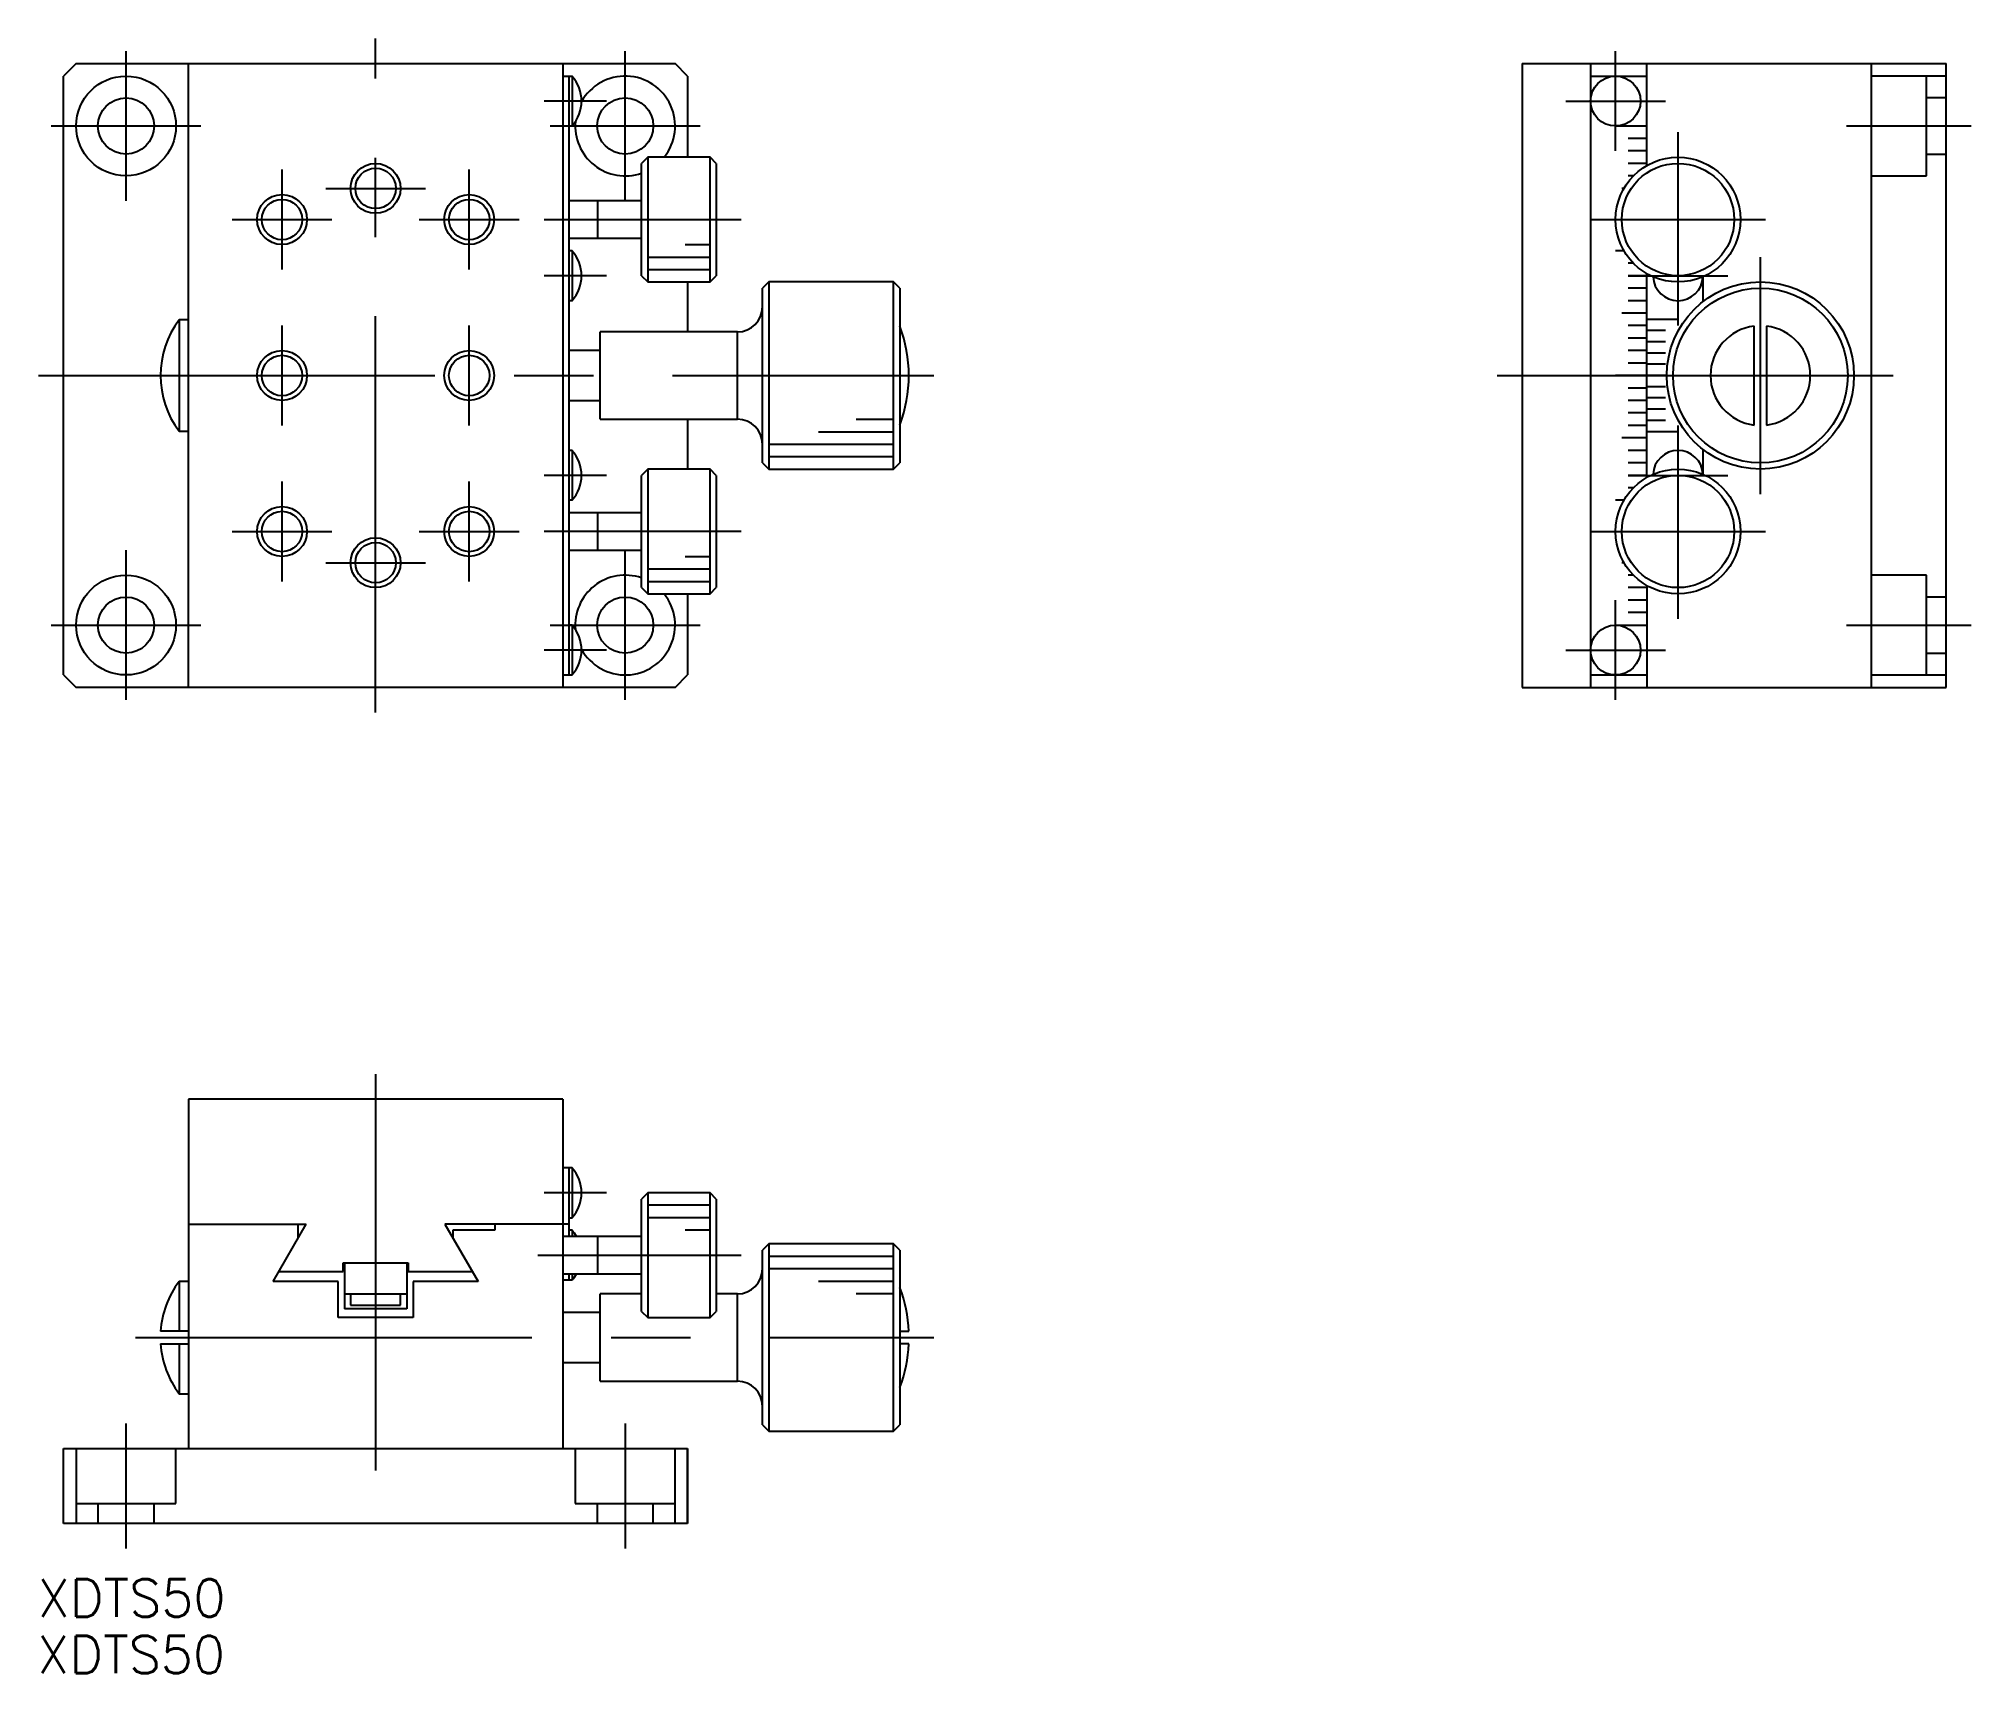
# Model space of a CAD drawing. Extents: x -2 to 153, y -104 to 27.
import ezdxf

# ---------------------------------------------------------------- set-up
doc = ezdxf.new("R2010")
doc.units = 0
doc.linetypes.add('CENTER', pattern=[50.8, 31.75, -6.35, 6.35, -6.35])
doc.linetypes.add('DASHED', pattern=[19.05, 12.7, -6.35])
doc.layers.get('0').update_dxf_attribs({"linetype": 'CONTINUOUS'})
doc.layers.add('CENTER', color=1, linetype='CENTER')
doc.styles.get("Standard").update_dxf_attribs({"font": 'txt.shx', "height": 3, "bigfont": 'bigfont.shx'})

# ---------------------------------------------------------------- blocks, each defined once
blk = doc.blocks.new('*U2')
at = {"color": 7, "linetype": 'CONTINUOUS'}
blk.add_text('XDTS50', height=3, dxfattribs=at).set_placement((-2.07, -99.47))
blk = doc.blocks.new('*U3')
at = {"color": 7, "linetype": 'CONTINUOUS'}
blk.add_text('XDTS50', height=3, dxfattribs=at).set_placement((-2.11, -104.01))

msp = doc.modelspace()

# ---------------------------------------------------------------- linework, layer by layer
at = {"color": 7, "linetype": 'CONTINUOUS'}
for p, q in [((1, 25), (0, 24)), ((1, 25), (49, 25)), ((10, -25), (10, 25)), ((40, 25), (40, -25)), ((50, 24), (49, 25)), ((116.86, 25), (116.86, -25)), ((116.86, 25), (150.86, 25)), ((122.36, 25), (122.36, -25)), ((126.86, 16.83), (126.86, 25)), ((144.86, -25), (144.86, 25)), ((150.86, -25), (150.86, 25)), ((0, -24), (0, 24)), ((40, 24), (40.74, 24)), ((40.5, -24), (40.5, 24)), ((40.74, 24), (40.74, 20)), ((50, 24), (50, 17.5)), ((122.36, 24), (126.86, 24)), ((150.86, 24), (144.86, 24)), ((40.5, 20), (40.74, 20)), ((40.5, 20), (40.74, 20)), ((124.36, 20), (126.86, 20)), ((126.86, 19), (125.36, 19)), ((46.8, 17.5), (46.3, 17)), ((46.8, 17.5), (46.8, 7.5)), ((51.8, 17.5), (46.8, 17.5)), ((51.8, 7.5), (51.8, 17.5)), ((52.3, 17), (51.8, 17.5)), ((126.86, 18), (125.36, 18)), ((46.3, 8), (46.3, 17)), ((52.3, 17), (52.3, 8)), ((126.86, 17), (125.36, 17)), ((125.8, 16), (125.36, 16)), ((46.3, 14), (40.5, 14)), ((42.8, 11), (42.8, 14)), ((125.03, 15), (124.86, 15)), ((40.5, 11), (46.3, 11)), ((40.74, 10), (40.5, 10)), ((40.74, 10), (40.74, 6)), ((46.8, 9.5), (51.8, 9.5)), ((49.8, 10.5), (51.8, 10.5)), ((125.03, 10), (124.36, 10)), ((125.03, 10), (124.36, 10)), ((46.3, 8), (46.8, 7.5)), ((46.8, 8.5), (51.8, 8.5)), ((51.8, 7.5), (52.3, 8)), ((125.8, 9), (125.36, 9)), ((126.86, 8), (125.36, 8)), ((126.86, -8.17), (126.86, 8.17)), ((131.36, 7.92), (131.36, 5.92)), ((46.8, 7.5), (51.8, 7.5)), ((50, 7.5), (50, 3.5)), ((56.5, 7.5), (56, 7)), ((56, -7), (56, 7)), ((56.5, 7.5), (56.5, -7.5)), ((66.5, 7.5), (56.5, 7.5)), ((66.5, -7.5), (66.5, 7.5)), ((66.5, -7.5), (66.5, 7.5)), ((67, 7), (66.5, 7.5)), ((67, 7), (67, -7)), ((126.86, 7), (125.36, 7)), ((40.74, 6), (40.5, 6)), ((126.86, 5), (124.86, 5)), ((126.86, 6), (125.36, 6)), ((9.25, 4.47), (9.25, -4.47)), ((10, 4.47), (9.25, 4.47)), ((54, 3.5), (43, 3.5)), ((54, 3.5), (43, 3.5)), ((43, -3.5), (43, 3.5)), ((54, -3.5), (54, 3.5)), ((126.86, 4), (125.36, 4)), ((129.36, 4.5), (126.86, 4.5)), ((128.36, 3.6), (126.86, 3.6)), ((135.46, -3.97), (135.46, 3.97)), ((136.46, 3.97), (136.46, -3.97)), ((43, 2), (40.5, 2)), ((43, 2), (40.5, 2)), ((126.86, 3), (125.36, 3)), ((126.86, 2), (125.36, 2)), ((128.36, 2.7), (126.86, 2.7)), ((128.36, 1.8), (126.86, 1.8)), ((126.86, 0), (124.36, 0)), ((126.86, 1), (125.36, 1)), ((128.36, 0.9), (126.86, 0.9)), ((128.36, 0), (126.86, 0)), ((126.86, -1), (125.36, -1)), ((128.36, -0.9), (126.86, -0.9)), ((40.5, -2), (43, -2)), ((40.5, -2), (43, -2)), ((126.86, -2), (125.36, -2)), ((126.86, -3), (125.36, -3)), ((128.36, -1.8), (126.86, -1.8)), ((128.36, -2.7), (126.86, -2.7)), ((9.25, -4.47), (10, -4.47)), ((43, -3.5), (54, -3.5)), ((43, -3.5), (54, -3.5)), ((50, -3.5), (50, -7.5)), ((50, -3.5), (50, -7.5)), ((60.5, -4.5), (66.5, -4.5)), ((63.5, -3.5), (66.5, -3.5)), ((126.86, -4), (125.36, -4)), ((128.36, -3.6), (126.86, -3.6)), ((129.36, -4.5), (126.86, -4.5)), ((40.74, -6), (40.5, -6)), ((40.74, -6), (40.74, -10)), ((56.5, -5.5), (66.5, -5.5)), ((126.86, -5), (124.86, -5)), ((126.86, -6), (125.36, -6)), ((131.36, -5.92), (131.36, -7.92)), ((46.8, -7.5), (46.3, -8)), ((46.8, -7.5), (46.8, -17.5)), ((51.8, -7.5), (46.8, -7.5)), ((51.8, -7.5), (46.8, -7.5)), ((51.8, -17.5), (51.8, -7.5)), ((52.3, -8), (51.8, -7.5)), ((56, -7), (56.5, -7.5)), ((56.5, -6.5), (66.5, -6.5)), ((56.5, -7.5), (66.5, -7.5)), ((66.5, -7.5), (67, -7)), ((126.86, -7), (125.36, -7)), ((46.3, -17), (46.3, -8)), ((52.3, -8), (52.3, -17)), ((126.86, -8), (125.36, -8)), ((125.8, -9), (125.36, -9)), ((40.74, -10), (40.5, -10)), ((125.03, -10), (124.36, -10)), ((46.3, -11), (40.5, -11)), ((42.8, -14), (42.8, -11)), ((42.8, -11), (42.8, -11)), ((42.81, -11), (42.8, -11)), ((42.8, -11), (42.8, -11)), ((42.81, -11), (42.8, -11)), ((42.8, -11), (42.8, -11)), ((42.81, -11), (42.8, -11)), ((42.8, -11), (42.8, -11)), ((42.81, -11), (42.8, -11)), ((40.5, -14), (46.3, -14)), ((42.8, -14), (42.81, -14)), ((42.8, -14), (42.8, -14)), ((42.8, -14), (42.81, -14)), ((42.8, -14), (42.8, -14)), ((42.8, -14), (42.81, -14)), ((42.8, -14), (42.8, -14)), ((42.8, -14), (42.81, -14)), ((42.8, -14), (42.8, -14)), ((49.8, -14.5), (51.8, -14.5)), ((125.03, -15), (124.86, -15)), ((46.3, -17), (46.8, -17.5)), ((46.8, -15.5), (51.8, -15.5)), ((46.8, -16.5), (51.8, -16.5)), ((51.8, -17.5), (52.3, -17)), ((125.8, -16), (125.36, -16)), ((126.86, -17), (125.36, -17)), ((126.86, -16.83), (126.86, -25)), ((46.8, -17.5), (51.8, -17.5)), ((50, -17.5), (50, -24)), ((126.86, -18), (125.36, -18)), ((40.74, -20), (40.5, -20)), ((40.74, -20), (40.74, -24)), ((40.74, -20), (40.74, -24)), ((124.36, -20), (126.86, -20)), ((126.86, -19), (125.36, -19)), ((40.5, -24), (40.5, -22.02)), ((0, -24), (1, -25)), ((40, -24), (40.74, -24)), ((49, -25), (50, -24)), ((122.36, -24), (126.86, -24)), ((144.86, -24), (150.86, -24)), ((49, -25), (1, -25)), ((116.86, -25), (150.86, -25)), ((40, -58), (10, -58)), ((10, -58), (10, -86)), ((40, -58), (40, -86)), ((40.74, -63.5), (40, -63.5)), ((40.5, -69), (40.5, -63.5)), ((40.74, -63.5), (40.74, -67.5)), ((46.8, -65.5), (46.3, -66)), ((46.3, -75), (46.3, -66)), ((46.8, -65.5), (46.8, -75.5)), ((51.8, -65.5), (46.8, -65.5)), ((51.8, -66.5), (46.8, -66.5)), ((51.8, -75.5), (51.8, -65.5)), ((52.3, -66), (51.8, -65.5)), ((52.3, -66), (52.3, -75)), ((10, -68), (19.44, -68)), ((16.79, -72.6), (19.44, -68)), ((18.8, -69.12), (18.8, -68)), ((40.5, -68), (30.56, -68)), ((30.56, -68), (33.21, -72.6)), ((34.56, -68), (34.56, -68.5)), ((40.5, -67.5), (40.74, -67.5)), ((51.8, -67.5), (46.8, -67.5)), ((34.56, -68.5), (31.2, -68.5)), ((31.2, -68.5), (31.2, -69.12)), ((46.3, -69), (40, -69)), ((40.74, -68.5), (40.5, -68.5)), ((40.74, -68.5), (40.74, -69)), ((42.8, -69), (42.8, -69)), ((42.81, -69), (42.8, -69)), ((42.8, -69), (42.8, -69)), ((42.81, -69), (42.8, -69)), ((42.8, -69), (42.8, -69)), ((42.81, -69), (42.8, -69)), ((42.8, -69), (42.8, -69)), ((42.81, -69), (42.8, -69)), ((42.8, -72), (42.8, -69)), ((51.8, -68.5), (49.8, -68.5)), ((56.5, -69.6), (56, -70.1)), ((56.5, -69.6), (56.5, -84.6)), ((66.5, -69.6), (56.5, -69.6)), ((66.5, -84.6), (66.5, -69.6)), ((67, -70.1), (66.5, -69.6)), ((22.4, -71.1), (27.6, -71.1)), ((22.4, -71.8), (22.4, -71.1)), ((22.5, -71.1), (22.5, -74.8)), ((27.5, -71.1), (27.5, -74.8)), ((27.6, -71.8), (27.6, -71.1)), ((27.6, -71.1), (27.6, -71.8)), ((42.8, -70.58), (42.8, -70.42)), ((42.8, -70.58), (42.8, -70.42)), ((56, -84.1), (56, -70.1)), ((66.5, -70.6), (56.5, -70.6)), ((67, -70.1), (67, -84.1)), ((9.25, -72.6), (9.25, -76.6)), ((10, -72.6), (9.25, -72.6)), ((22, -72.6), (16.79, -72.6)), ((17.25, -71.8), (22.4, -71.8)), ((22, -75.5), (22, -72.6)), ((27.6, -71.8), (32.75, -71.8)), ((33.21, -72.6), (28, -72.6)), ((28, -72.6), (28, -75.5)), ((40, -72), (46.3, -72)), ((40.74, -72.5), (40, -72.5)), ((40.5, -72.5), (40.5, -72)), ((40.5, -72.5), (40.5, -72.5)), ((40.74, -72), (40.74, -72.5)), ((42.8, -72), (42.81, -72)), ((42.8, -72), (42.8, -72)), ((42.8, -72), (42.81, -72)), ((42.8, -72), (42.8, -72)), ((42.8, -72), (42.81, -72)), ((42.8, -72), (42.8, -72)), ((42.8, -72), (42.81, -72)), ((42.8, -72), (42.8, -72)), ((66.5, -71.6), (56.5, -71.6)), ((66.5, -72.6), (60.5, -72.6)), ((22.5, -73.6), (27.5, -73.6)), ((23, -73.6), (23, -74.5)), ((23, -73.6), (23, -74.5)), ((27, -74.5), (27, -73.6)), ((27, -74.5), (27, -73.6)), ((43, -80.6), (43, -73.6)), ((46.3, -73.6), (43, -73.6)), ((54, -73.6), (52.3, -73.6)), ((54, -80.6), (54, -73.6)), ((54, -80.6), (54, -73.6)), ((66.5, -73.6), (63.5, -73.6)), ((28, -75.5), (22, -75.5)), ((27.5, -74.8), (22.5, -74.8)), ((23, -74.5), (27, -74.5)), ((43, -75.1), (40, -75.1)), ((43, -75.1), (40, -75.1)), ((46.3, -75), (46.8, -75.5)), ((46.8, -75.5), (51.8, -75.5)), ((51.8, -75.5), (52.3, -75)), ((10, -76.6), (7.77, -76.6)), ((67, -76.6), (67.73, -76.6)), ((7.77, -77.6), (10, -77.6)), ((9.25, -77.6), (9.25, -81.6)), ((67.73, -77.6), (67, -77.6)), ((40, -79.1), (43, -79.1)), ((40, -79.1), (43, -79.1)), ((40, -79.1), (43, -79.1)), ((40, -79.1), (43, -79.1)), ((9.25, -81.6), (10, -81.6)), ((9.25, -81.6), (10, -81.6)), ((9.25, -81.6), (10, -81.6)), ((43, -80.6), (54, -80.6)), ((43, -80.6), (54, -80.6)), ((43, -80.6), (54, -80.6)), ((56, -84.1), (56.5, -84.6)), ((56, -84.1), (56.5, -84.6)), ((56, -84.1), (56.5, -84.6)), ((56.5, -84.6), (66.5, -84.6)), ((56.5, -84.6), (66.5, -84.6)), ((56.5, -84.6), (66.5, -84.6)), ((66.5, -84.6), (67, -84.1)), ((66.5, -84.6), (67, -84.1)), ((66.5, -84.6), (67, -84.1)), ((0, -92), (0, -86)), ((0, -92), (0, -86)), ((0, -92), (0, -86)), ((0, -86), (50, -86)), ((1, -86), (1, -92)), ((49, -92), (49, -86)), ((50, -86), (50, -92)), ((50, -86), (50, -92)), ((50, -92), (50, -86)), ((50, -92), (0, -92))]:
    msp.add_line(p, q, dxfattribs=at)
at = {"color": 3, "linetype": 'DASHED'}
for p, q in [((149.26, 24), (144.86, 24)), ((149.26, 16), (149.26, 24)), ((150.86, 22.25), (149.26, 22.25)), ((149.26, 17.75), (150.86, 17.75)), ((144.86, 16), (149.26, 16)), ((149.26, -16), (144.86, -16)), ((149.26, -24), (149.26, -16)), ((150.86, -17.75), (149.26, -17.75)), ((149.26, -22.25), (150.86, -22.25)), ((144.86, -24), (149.26, -24)), ((1, -86), (1, -90.4)), ((9, -90.4), (9, -86)), ((41, -86), (41, -90.4)), ((49, -90.4), (49, -86)), ((1, -90.4), (9, -90.4)), ((2.75, -90.4), (2.75, -92)), ((7.25, -92), (7.25, -90.4)), ((41, -90.4), (49, -90.4)), ((42.75, -90.4), (42.75, -92)), ((47.25, -92), (47.25, -90.4))]:
    msp.add_line(p, q, dxfattribs=at)
at = {"color": 7, "linetype": 'CONTINUOUS'}
for centre, radius in [((5, 20), 4), ((124.36, 22), 2), ((5, 20), 2.25), ((45, 20), 2.25), ((129.36, 12.5), 5), ((25, 15), 1.62), ((129.36, 12.5), 4.5), ((17.5, 12.5), 1.62), ((32.5, 12.5), 1.62), ((135.96, 0), 7.5), ((135.96, 0), 7), ((17.5, 0), 1.62), ((32.5, 0), 1.62), ((129.36, -12.5), 5), ((129.36, -12.5), 4.5), ((17.5, -12.5), 1.62), ((32.5, -12.5), 1.62), ((25, -15), 1.62), ((5, -20), 4), ((5, -20), 2.25), ((45, -20), 2.25), ((124.36, -22), 2)]:
    msp.add_circle(centre, radius, dxfattribs=at)
at = {"color": 3, "linetype": 'CONTINUOUS'}
for centre in [(25, 15), (17.5, 12.5), (32.5, 12.5), (17.5, 0), (32.5, 0), (17.5, -12.5), (32.5, -12.5), (25, -15)]:
    msp.add_circle(centre, 2, dxfattribs=at)
at = {"color": 7, "linetype": 'CONTINUOUS'}
for centre, radius, start, end in [((38.5, 22), 3, 318.1877, 41.8123), ((45, 20), 4, 321.3178, 151.0657), ((45, 20), 4, 174.7289, 288.9656), ((38.5, 8), 3, 318.1877, 41.8123), ((129.36, 8), 2, 182.387, 357.613), ((54, 5.5), 2, 270, 0), ((54, 5.5), 2, 270, 0), ((15.25, 0), 7.48, 143.3008, 216.6992), ((56.56, 0), 11.17, 339.1878, 20.8122), ((135.96, 0), 4, 97.1808, 262.8192), ((135.96, 0), 4, 277.1808, 82.8192), ((54, -5.5), 2, 0, 90), ((54, -5.5), 2, 0, 90), ((38.5, -8), 3, 318.1877, 41.8123), ((129.36, -8), 2, 2.387, 177.613), ((45, -20), 4, 71.0344, 185.2711), ((45, -20), 4, 208.9343, 38.6822), ((38.5, -22), 3, 318.1877, 41.8123), ((38.5, -65.5), 3, 318.1877, 41.8123), ((38.5, -70.5), 3, 30, 41.8123), ((15.25, -77.1), 7.5, 143.1301, 176.1774), ((38.5, -70.5), 3, 318.1877, 330), ((54, -71.6), 2, 270, 0), ((56.56, -77.1), 11.18, 2.5631, 20.9624), ((15.25, -77.1), 7.5, 183.8226, 216.8699), ((56.56, -77.1), 11.18, 339.0376, 357.4369), ((54, -82.6), 2, 0, 90), ((54, -82.6), 2, 0, 90), ((54, -82.6), 2, 0, 90)]:
    msp.add_arc(centre, radius, start, end, dxfattribs=at)
at = {"layer": 'CENTER', "color": 1, "linetype": 'CENTER'}
for p, q in [((25, -27), (25, 27)), ((5, 14), (5, 26)), ((45, 14), (45, 26)), ((124.36, 18), (124.36, 26)), ((43.5, 22), (38.5, 22)), ((120.36, 22), (128.36, 22)), ((-1, 20), (11, 20)), ((39, 20), (51, 20)), ((129.36, 4), (129.36, 19.5)), ((142.86, 20), (152.86, 20)), ((17.5, 8.5), (17.5, 16.5)), ((32.5, 8.5), (32.5, 16.5)), ((21, 15), (29, 15)), ((13.5, 12.5), (21.5, 12.5)), ((28.5, 12.5), (36.5, 12.5)), ((33.86, 12.5), (34.5, 12.5)), ((38.5, 12.5), (54.3, 12.5)), ((122.36, 12.5), (136.36, 12.5)), ((135.96, -9.5), (135.96, 9.5)), ((43.5, 8), (38.5, 8)), ((125.36, 8), (133.36, 8)), ((17.5, -4), (17.5, 4)), ((32.5, -4), (32.5, 4)), ((-2, 0), (69.73, 0)), ((114.86, 0), (152.86, 0)), ((129.36, -19.5), (129.36, -4)), ((17.5, -16.5), (17.5, -8.5)), ((32.5, -16.5), (32.5, -8.5)), ((43.5, -8), (38.5, -8)), ((125.36, -8), (133.36, -8)), ((13.5, -12.5), (21.5, -12.5)), ((28.5, -12.5), (36.5, -12.5)), ((54.3, -12.5), (38.5, -12.5)), ((122.36, -12.5), (136.36, -12.5)), ((5, -26), (5, -14)), ((21, -15), (29, -15)), ((45, -26), (45, -14)), ((124.36, -26), (124.36, -18)), ((-1, -20), (11, -20)), ((39, -20), (51, -20)), ((142.86, -20), (152.86, -20)), ((43.5, -22), (38.5, -22)), ((120.36, -22), (128.36, -22)), ((25, -56), (25, -94)), ((43.5, -65.5), (38.5, -65.5)), ((38, -70.5), (54.3, -70.5)), ((5.77, -77.1), (69.73, -77.1)), ((5, -94), (5, -84)), ((45, -84), (45, -94))]:
    msp.add_line(p, q, dxfattribs=at)

# ---------------------------------------------------------------- block references
at = {"color": 7, "linetype": 'CONTINUOUS'}
for name in ['*U2', '*U3']:
    msp.add_blockref(name, (0, 0), dxfattribs=at)

doc.saveas('drawing.dxf')
